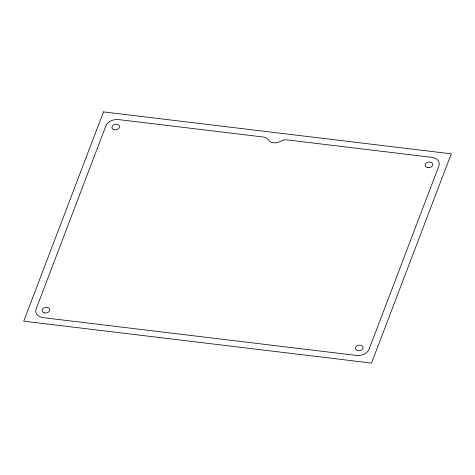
<?xml version="1.0" encoding="UTF-8"?>
<svg xmlns="http://www.w3.org/2000/svg" width="475" height="475" viewBox="0 0 475 475"><rect width="100%" height="100%" fill="white"/><g stroke="black" fill="none" stroke-linecap="round" stroke-linejoin="round"><path stroke-width="0.71" d="M103.479 111.904L23.75 321.171L371.521 363.096L451.25 153.829L103.479 111.904M105.907 125.851L36.124 309.005A10.355 7.434 -10.7 0 0 43.148 317.656L356.387 355.419A10.355 7.434 -10.7 0 0 369.093 349.149L438.876 165.995A10.355 7.434 -10.7 0 0 431.852 157.344L287.155 139.899A7.766 5.575 -10.7 0 0 280.559 141.312A8.217 5.902 -10.7 0 1 268.298 139.834A7.766 5.575 -10.7 0 0 263.316 137.026L118.613 119.581A10.355 7.434 -10.7 0 0 105.907 125.851M427.346 167.491A3.883 2.791 -10.7 0 0 432.85 164.243A3.883 2.791 -10.7 0 0 426.835 162.682A3.883 2.791 -10.7 0 0 427.346 167.491M114.107 129.722A3.883 2.791 -10.7 0 0 119.611 126.481A3.883 2.791 -10.7 0 0 113.596 124.913A3.883 2.791 -10.7 0 0 114.107 129.722M44.323 312.877A3.883 2.791 -10.7 0 0 49.828 309.635A3.883 2.791 -10.7 0 0 43.813 308.067A3.883 2.791 -10.7 0 0 44.323 312.877M357.562 350.645A3.883 2.791 -10.7 0 0 363.066 347.397A3.883 2.791 -10.7 0 0 357.052 345.836A3.883 2.791 -10.7 0 0 357.562 350.645"/></g></svg>
